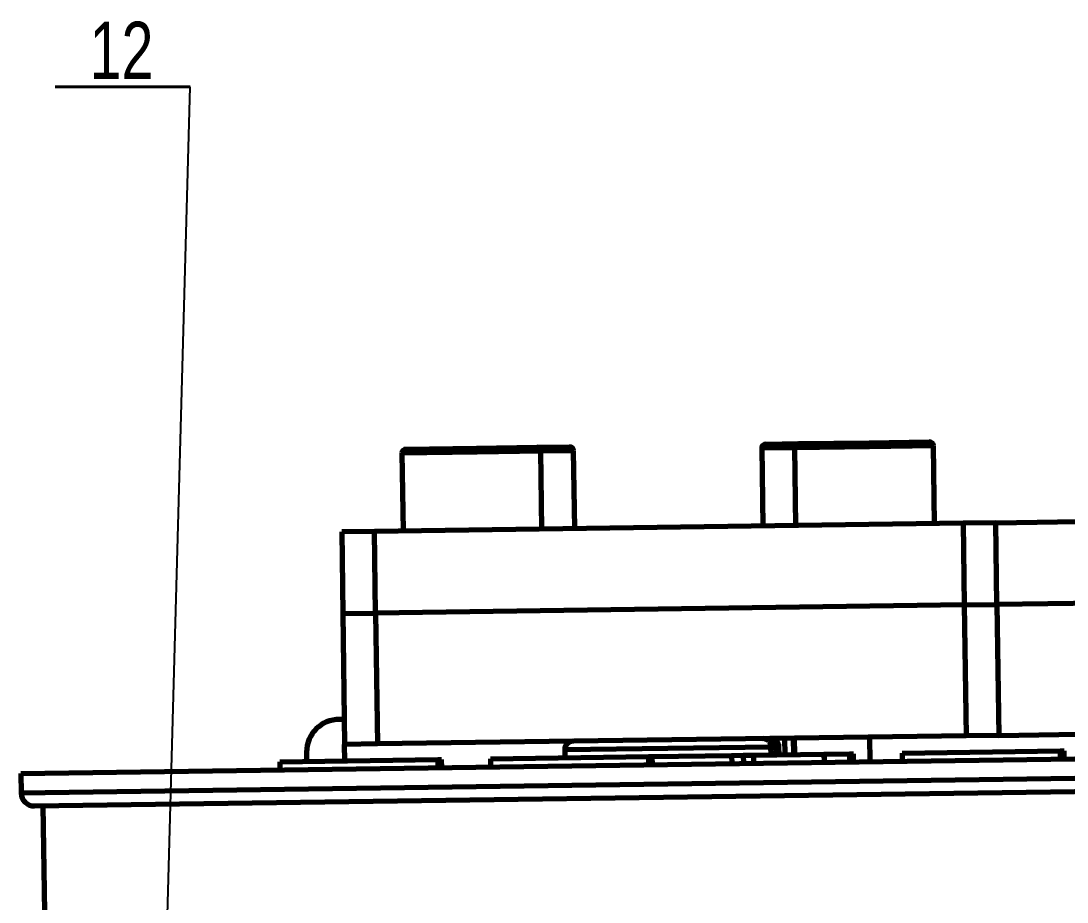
# Model space of a CAD drawing. Header units: millimetres. Extents: x -419 to 9215, y 1224 to 3301.
# Drawn here: x -127.8 to -63.8, y 2715.6 to 2769.5 of the extents above; entities that cross this region are included whole.
import ezdxf

# ---------------------------------------------------------------- set-up
doc = ezdxf.new("R2010")
doc.units = ezdxf.units.MM
for name, color, linetype, lineweight in [('Chu', 241, 'Continuous', 35), ('KHUNG_TEN', 7, 'Continuous', 35), ('Net 0.35', 20, 'Continuous', 35), ('Net 0.7', 7, 'Continuous', 70)]:
    doc.layers.add(name, color=color, linetype=linetype, lineweight=lineweight)
doc.styles.add('SLDTEXTSTYLE11', font='TXT', dxfattribs={"width": 0.75})
doc.styles.get("Standard").update_dxf_attribs({"font": 'arial.ttf'})
doc.dimstyles.new('SLDDIMSTYLE0', dxfattribs={"dimtxt": 0.18, "dimasz": 3.302, "dimexe": 0, "dimexo": 0.0625, "dimgap": 0, "dimtad": 0, "dimtih": 1, "dimtoh": 1, "dimdec": 0, "dimrnd": 1e-09, "dimzin": 0, "dimdsep": 46, "dimtxsty": 'Standard', "dimsah": 1, "dimcen": 0.09, "dimadec": 0, "dimazin": 0, "dimtfac": 3.302, "dimtdec": 0, "dimtofl": 0, "dimtmove": 0, "dimatfit": 3, "dimfxl": 1, "dimfrac": 2, "dimtolj": 1, "dimtzin": 0, "dimarcsym": 0})

# ---------------------------------------------------------------- blocks, each defined once
blk = doc.blocks.new('SW_NOTE_0_60')
at = {"layer": 'KHUNG_TEN', "color": 0}
for p, q in [((-8.253, 0), (0, 0)), ((0, 0), (-8.253, 0)), ((-8.253, 0), (0, 0)), ((0, 0), (-8.253, 0)), ((-8.253, 0), (0, 0)), ((0, 0), (-8.253, 0))]:
    blk.add_line(p, q, dxfattribs=at)
at = {"layer": 'KHUNG_TEN', "color": 0, "insert": (-4.197, 3.985), "char_height": 3.5, "attachment_point": 2, "style": 'SLDTEXTSTYLE11'}
blk.add_mtext('12', dxfattribs=at)

msp = doc.modelspace()

# ---------------------------------------------------------------- linework, layer by layer
at = {"layer": 'Net 0.7', "color": 7, "linetype": 'Continuous', "lineweight": 70}
for p, q in [((-82.26, 2743.597), (-80.26, 2743.625)), ((-80.26, 2743.625), (-75.938, 2743.685)), ((-75.938, 2743.685), (-72.261, 2743.736)), ((-104.505, 2743.039), (-104.439, 2738.29)), ((-104.258, 2743.292), (-99.936, 2743.352)), ((-99.936, 2743.352), (-96.259, 2743.403)), ((-96.259, 2743.403), (-94.259, 2743.431)), ((-95.94, 2738.407), (-96.005, 2743.157)), ((-93.94, 2738.435), (-94.006, 2743.185)), ((-82.507, 2743.344), (-82.441, 2738.594)), ((-80.507, 2743.372), (-80.441, 2738.622)), ((-71.942, 2738.74), (-72.008, 2743.49)), ((-70.192, 2738.764), (-106.189, 2738.265)), ((-68.192, 2738.792), (-70.192, 2738.764)), ((-70.192, 2738.764), (-70.123, 2733.765)), ((-68.192, 2738.792), (-58.193, 2738.931)), ((-68.123, 2733.792), (-68.192, 2738.792)), ((-106.189, 2738.265), (-108.188, 2738.238)), ((-108.188, 2738.238), (-108.119, 2733.238)), ((-106.119, 2733.266), (-106.189, 2738.265)), ((-70.123, 2733.765), (-106.119, 2733.266)), ((-70.123, 2733.765), (-68.123, 2733.792)), ((-70.123, 2733.765), (-70.012, 2725.766)), ((-58.124, 2733.931), (-68.123, 2733.792)), ((-68.123, 2733.792), (-68.012, 2725.793)), ((-108.119, 2733.238), (-106.119, 2733.266)), ((-108.119, 2733.238), (-108.008, 2725.239)), ((-106.119, 2733.266), (-106.008, 2725.266)), ((-108.029, 2726.772), (-108.33, 2726.772)), ((-70.012, 2725.766), (-106.008, 2725.266)), ((-75.92, 2725.684), (-75.9, 2724.184)), ((-68.012, 2725.793), (-70.012, 2725.766)), ((-68.012, 2725.793), (-52.796, 2726.004)), ((-106.008, 2725.266), (-108.008, 2725.239)), ((-107.994, 2724.239), (-108.008, 2725.239)), ((-81.936, 2724.6), (-81.943, 2725.1)), ((-81.635, 2725.104), (-81.628, 2724.604)), ((-81.447, 2724.607), (-81.454, 2725.107)), ((-81.074, 2724.612), (-81.087, 2725.612)), ((-80.511, 2725.62), (-80.497, 2724.62)), ((-127.802, 2723.464), (-50.105, 2724.541)), ((-110.33, 2724.772), (-110.33, 2724.206)), ((-99.093, 2724.362), (-89.434, 2724.496)), ((-94.552, 2724.925), (-94.546, 2724.425)), ((-89.434, 2724.496), (-89.194, 2724.5)), ((-89.194, 2724.5), (-84.345, 2724.567)), ((-89.187, 2724), (-89.194, 2724.5)), ((-84.345, 2724.567), (-83.631, 2724.577)), ((-83.631, 2724.577), (-83.004, 2724.585)), ((-83.004, 2724.585), (-78.703, 2724.645)), ((-78.703, 2724.645), (-77.139, 2724.667)), ((-78.703, 2724.645), (-78.673, 2724.645)), ((-78.666, 2724.145), (-78.673, 2724.645)), ((-77.139, 2724.667), (-76.899, 2724.67)), ((-76.892, 2724.17), (-76.899, 2724.67)), ((-73.916, 2724.711), (-64.257, 2724.845)), ((-73.916, 2724.711), (-73.909, 2724.211)), ((-64.257, 2724.845), (-64.017, 2724.849)), ((-64.01, 2724.349), (-64.017, 2724.849)), ((-111.976, 2724.184), (-102.316, 2724.318)), ((-111.976, 2724.184), (-111.969, 2723.684)), ((-102.316, 2724.318), (-102.076, 2724.321)), ((-102.07, 2723.821), (-102.076, 2724.321)), ((-99.093, 2724.362), (-99.086, 2723.862)), ((-127.802, 2723.464), (-127.785, 2722.264)), ((-126.974, 2721.476), (-52.624, 2722.506)), ((-126.457, 2721.483), (-126.367, 2714.983))]:
    msp.add_line(p, q, dxfattribs=at)
at = {"layer": 'Net 0.7', "color": 8, "linetype": 'Continuous', "lineweight": 70}
for p, q in [((-99.912, 2743.103), (-104.505, 2743.039)), ((-96.005, 2743.157), (-99.912, 2743.103)), ((-94.006, 2743.185), (-96.005, 2743.157)), ((-80.507, 2743.372), (-82.507, 2743.344)), ((-75.914, 2743.435), (-80.507, 2743.372)), ((-72.008, 2743.49), (-75.914, 2743.435)), ((-94.552, 2724.925), (-81.943, 2725.1)), ((-81.635, 2725.104), (-81.454, 2725.107)), ((-80.551, 2724.619), (-80.564, 2725.619)), ((-89.434, 2724.496), (-89.427, 2723.996)), ((-84.345, 2724.567), (-84.338, 2724.067)), ((-83.631, 2724.577), (-83.624, 2724.077)), ((-83.004, 2724.585), (-82.998, 2724.085)), ((-78.703, 2724.645), (-78.696, 2724.145)), ((-77.139, 2724.667), (-77.132, 2724.167)), ((-64.257, 2724.845), (-64.25, 2724.345)), ((-102.316, 2724.318), (-102.309, 2723.818)), ((-50.088, 2723.341), (-127.785, 2722.264))]:
    msp.add_line(p, q, dxfattribs=at)
at = {"layer": 'Net 0.7', "color": 7, "linetype": 'Continuous', "lineweight": 70}
for centre, radius, start, end in [((-82.257, 2743.347), 0.25, 90.79426, 180.79426), ((-80.257, 2743.375), 0.25, 90.79426, 180.79426), ((-72.258, 2743.486), 0.25, 0.79426, 90.79426), ((-104.255, 2743.043), 0.25, 90.79426, 180.79426), ((-96.255, 2743.153), 0.25, 0.79426, 90.79426), ((-94.256, 2743.181), 0.25, 0.79426, 90.79426), ((-108.33, 2724.772), 2, 90, 180), ((-94.053, 2724.932), 0.5, 90.79426, 180.79426), ((-81.954, 2725.1), 0.5, 0.79426, 90.79426), ((-126.985, 2722.275), 0.8, 180.79426, 270.79426)]:
    msp.add_arc(centre, radius, start, end, dxfattribs=at)
for points, knots in [([(-81.943, 2725.1), (-81.949, 2725.157), (-81.962, 2725.276), (-82.043, 2725.41), (-82.135, 2725.498), (-82.221, 2725.551), (-82.32, 2725.588), (-82.391, 2725.591), (-82.427, 2725.593)], [0, 0, 0, 0, 0.216443, 0.45472, 0.582706, 0.716246, 0.855344, 1, 1, 1, 1]), ([(-82.12, 2725.598), (-82.083, 2725.596), (-82.013, 2725.592), (-81.913, 2725.556), (-81.827, 2725.502), (-81.735, 2725.414), (-81.654, 2725.28), (-81.642, 2725.161), (-81.635, 2725.104)], [0, 0, 0, 0, 0.1446555, 0.2837539, 0.4172944, 0.5452797, 0.7835573, 1, 1, 1, 1])]:
    msp.add_open_spline(points, degree=3, knots=knots, dxfattribs=at)

# ---------------------------------------------------------------- block references
at = {"layer": 'Chu'}
msp.add_blockref('SW_NOTE_0_60', (-117.453, 2765.431), dxfattribs=at)

# ---------------------------------------------------------------- leaders
at = {"layer": 'Net 0.35'}
msp.add_leader([(-120.231, 2663.763), (-117.453, 2765.431)], dimstyle='SLDDIMSTYLE0', dxfattribs=at)

doc.saveas('drawing.dxf')
